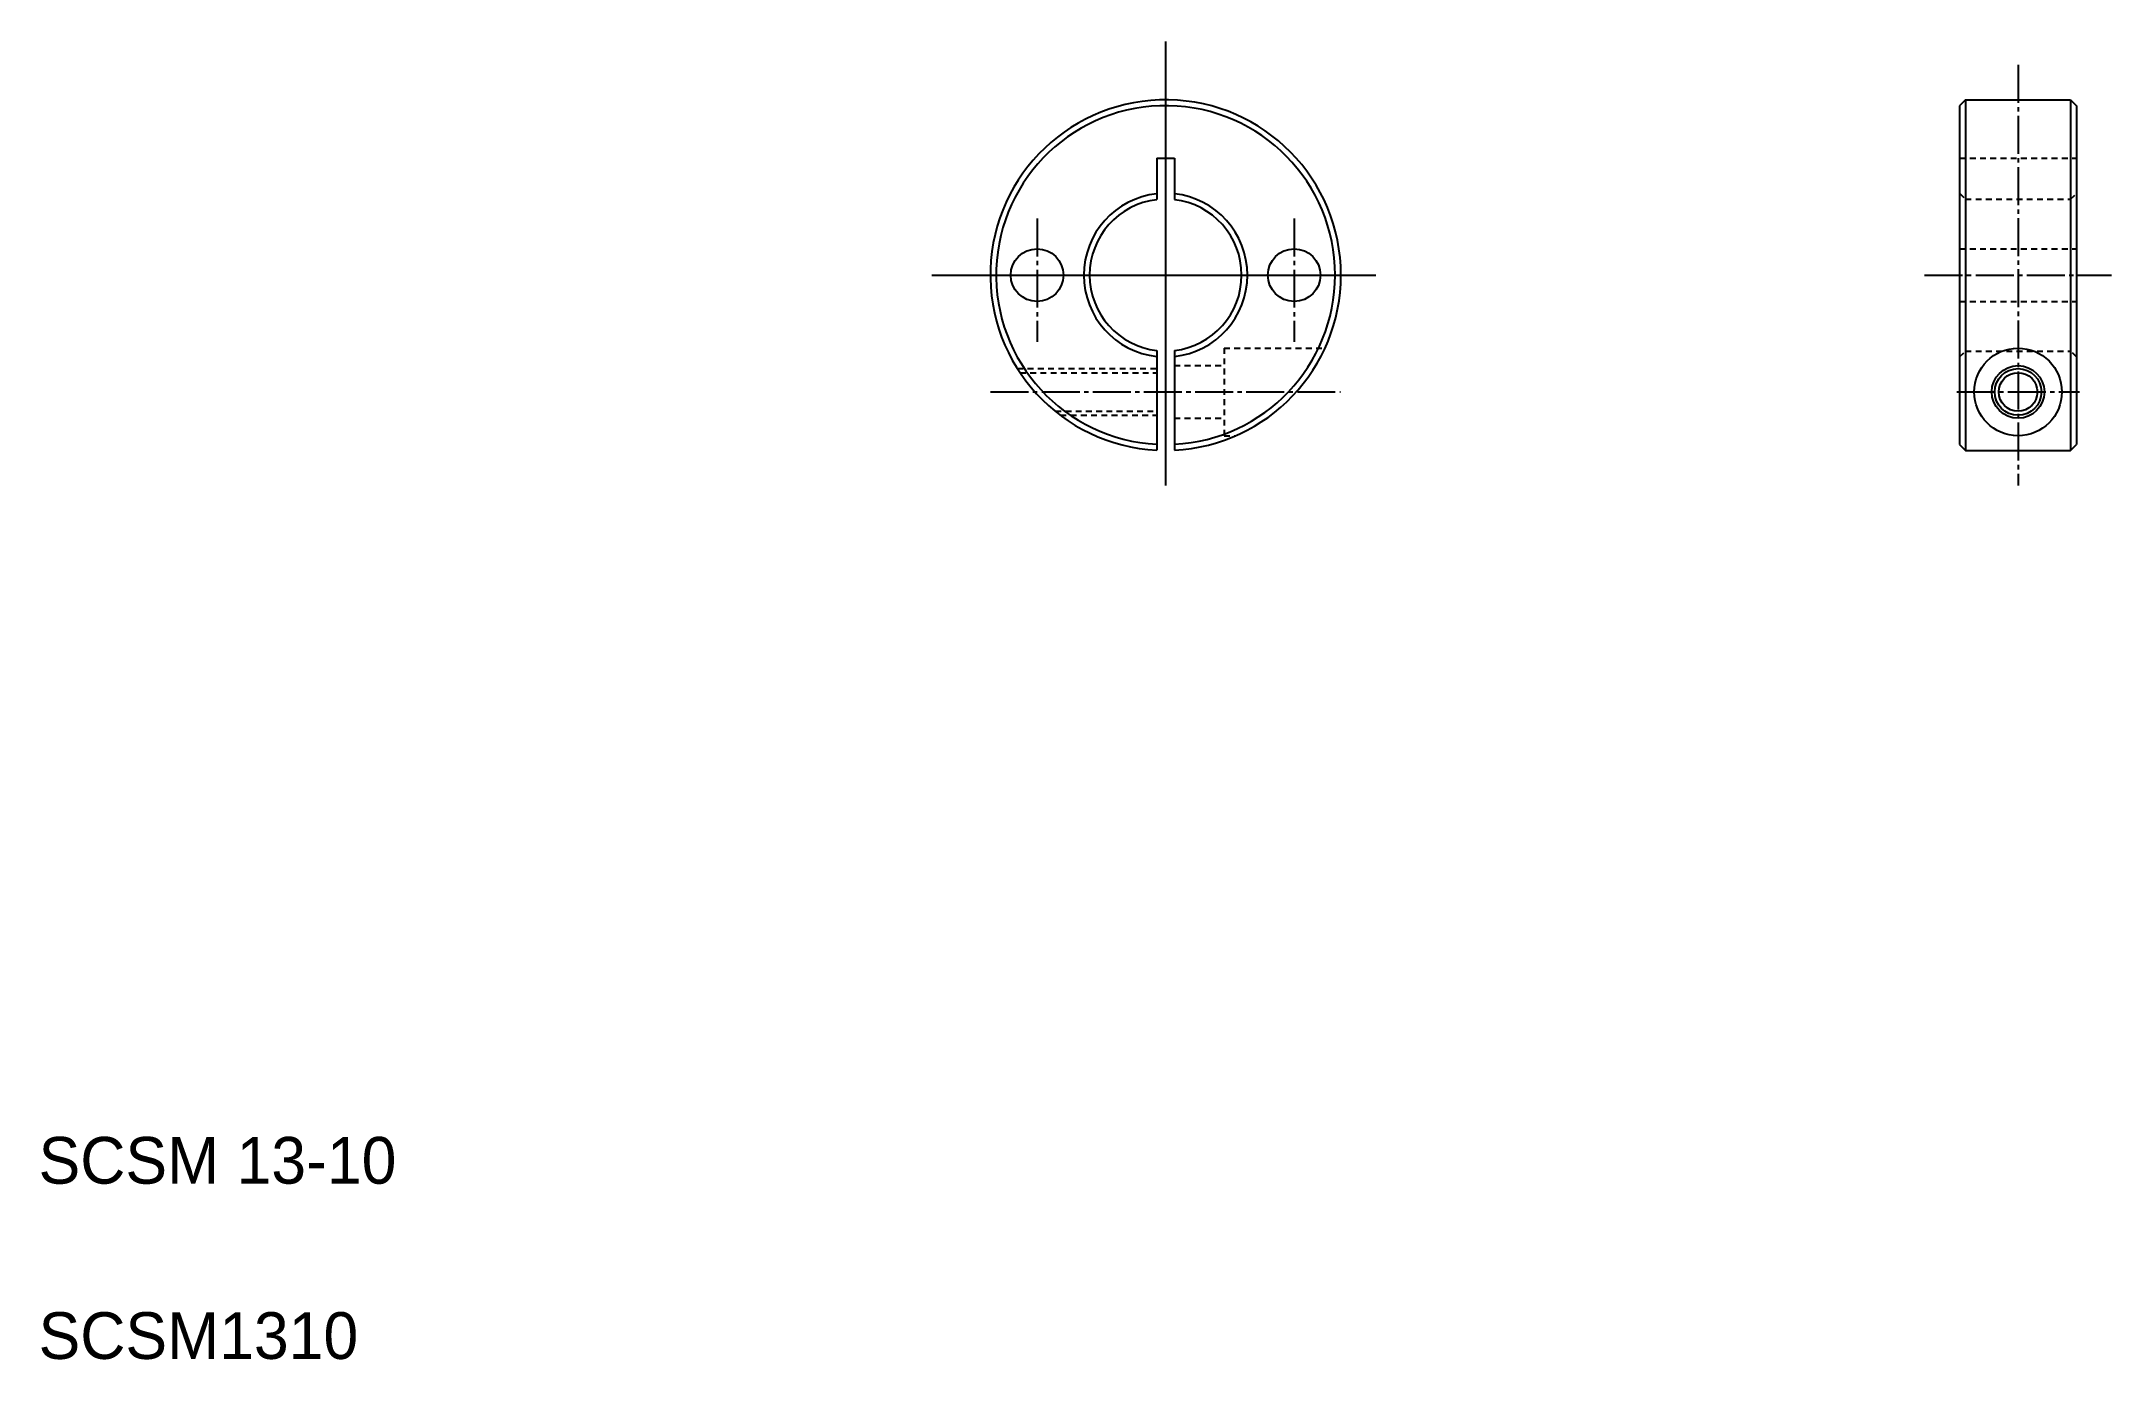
# Model space of a CAD drawing. Extents: x 10 to 187, y 10 to 123.
import ezdxf

# ---------------------------------------------------------------- set-up
doc = ezdxf.new("R2010")
doc.units = 0
doc.header["$LTSCALE"] = 0.25
doc.linetypes.add('CENTER', pattern=[17.5, 13, -1.5, 1.5, -1.5])
doc.linetypes.add('DASHED', pattern=[3.5, 2, -1.5])
doc.layers.get('0').update_dxf_attribs({"linetype": 'CONTINUOUS'})
doc.layers.add('CENTER', color=1, linetype='CENTER')

msp = doc.modelspace()

# ---------------------------------------------------------------- linework, layer by layer
at = {"color": 7, "linetype": 'CONTINUOUS'}
for p, q in [((174.88, 117.76), (174.38, 117.26)), ((174.38, 117.26), (174.38, 88.26)), ((174.88, 117.76), (174.88, 87.76)), ((174.88, 117.76), (183.88, 117.76)), ((183.88, 117.76), (183.88, 87.76)), ((183.88, 117.76), (184.38, 117.26)), ((184.38, 117.26), (184.38, 88.26)), ((105.69, 112.76), (105.69, 109.22)), ((105.69, 112.76), (107.19, 112.76)), ((107.19, 112.76), (107.19, 109.22)), ((105.69, 96.31), (105.69, 87.78)), ((107.19, 96.31), (107.19, 87.78)), ((174.38, 88.26), (174.88, 87.76)), ((174.88, 87.76), (183.88, 87.76)), ((183.88, 87.76), (184.38, 88.26))]:
    msp.add_line(p, q, dxfattribs=at)
at = {"color": 3, "linetype": 'DASHED'}
for p, q in [((174.38, 112.76), (184.38, 112.76)), ((174.38, 109.76), (174.88, 109.26)), ((174.88, 109.26), (183.88, 109.26)), ((183.88, 109.26), (184.38, 109.76)), ((174.38, 105.01), (184.38, 105.01)), ((174.38, 100.51), (184.38, 100.51)), ((111.44, 96.51), (120.08, 96.51)), ((111.44, 96.51), (111.44, 89.01)), ((174.38, 95.76), (174.88, 96.26)), ((174.88, 96.26), (183.88, 96.26)), ((184.38, 95.76), (183.88, 96.26)), ((93.76, 94.76), (105.69, 94.76)), ((93.98, 94.41), (105.69, 94.41)), ((107.19, 95.01), (111.44, 95.01)), ((97, 91.11), (105.69, 91.11)), ((97.44, 90.76), (105.69, 90.76)), ((107.19, 90.51), (111.44, 90.51)), ((111.44, 89.01), (112.44, 89.01))]:
    msp.add_line(p, q, dxfattribs=at)
for p, q in [((174.38, 110.01), (174.38, 110.01)), ((174.38, 102.76), (174.38, 102.76))]:
    msp.add_line(p, q)
at = {"color": 7, "linetype": 'CONTINUOUS'}
for centre, radius in [((95.44, 102.76), 2.25), ((117.44, 102.76), 2.25), ((179.38, 92.76), 3.75), ((179.38, 92.76), 2.25), ((179.38, 92.76), 1.65)]:
    msp.add_circle(centre, radius, dxfattribs=at)
at = {"color": 3, "linetype": 'CONTINUOUS'}
msp.add_circle((179.38, 92.76), 2, dxfattribs=at)
at = {"color": 7, "linetype": 'CONTINUOUS'}
for radius, start, end in [(15, 0, 267.134), (14.5, 0, 267.0351), (7, 96.1506, 263.8494), (6.5, 96.6258, 263.3742), (7, 0, 83.8494), (6.5, 0, 83.3742), (15, 272.866, 0), (14.5, 272.9649, 0), (6.5, 276.6258, 0), (7, 276.1506, 0)]:
    msp.add_arc((106.44, 102.76), radius, start, end, dxfattribs=at)
at = {"layer": 'CENTER', "color": 1, "linetype": 'CENTER'}
for p, q in [((106.44, 122.76), (106.44, 84.76)), ((106.44, 120.76), (106.44, 84.76)), ((179.38, 120.76), (179.38, 84.76)), ((95.44, 107.6), (95.44, 97.04)), ((117.44, 107.6), (117.44, 97.04)), ((86.44, 102.76), (124.44, 102.76)), ((88.44, 102.76), (124.44, 102.76)), ((171.38, 102.76), (187.38, 102.76)), ((91.46, 92.76), (121.41, 92.76)), ((174.13, 92.76), (184.63, 92.76))]:
    msp.add_line(p, q, dxfattribs=at)

# ---------------------------------------------------------------- texts
for s, p in [('SCSM 13-10', (10, 25)), ('SCSM1310', (10, 10))]:
    msp.add_text(s, height=4).set_placement(p)

doc.saveas('drawing.dxf')
